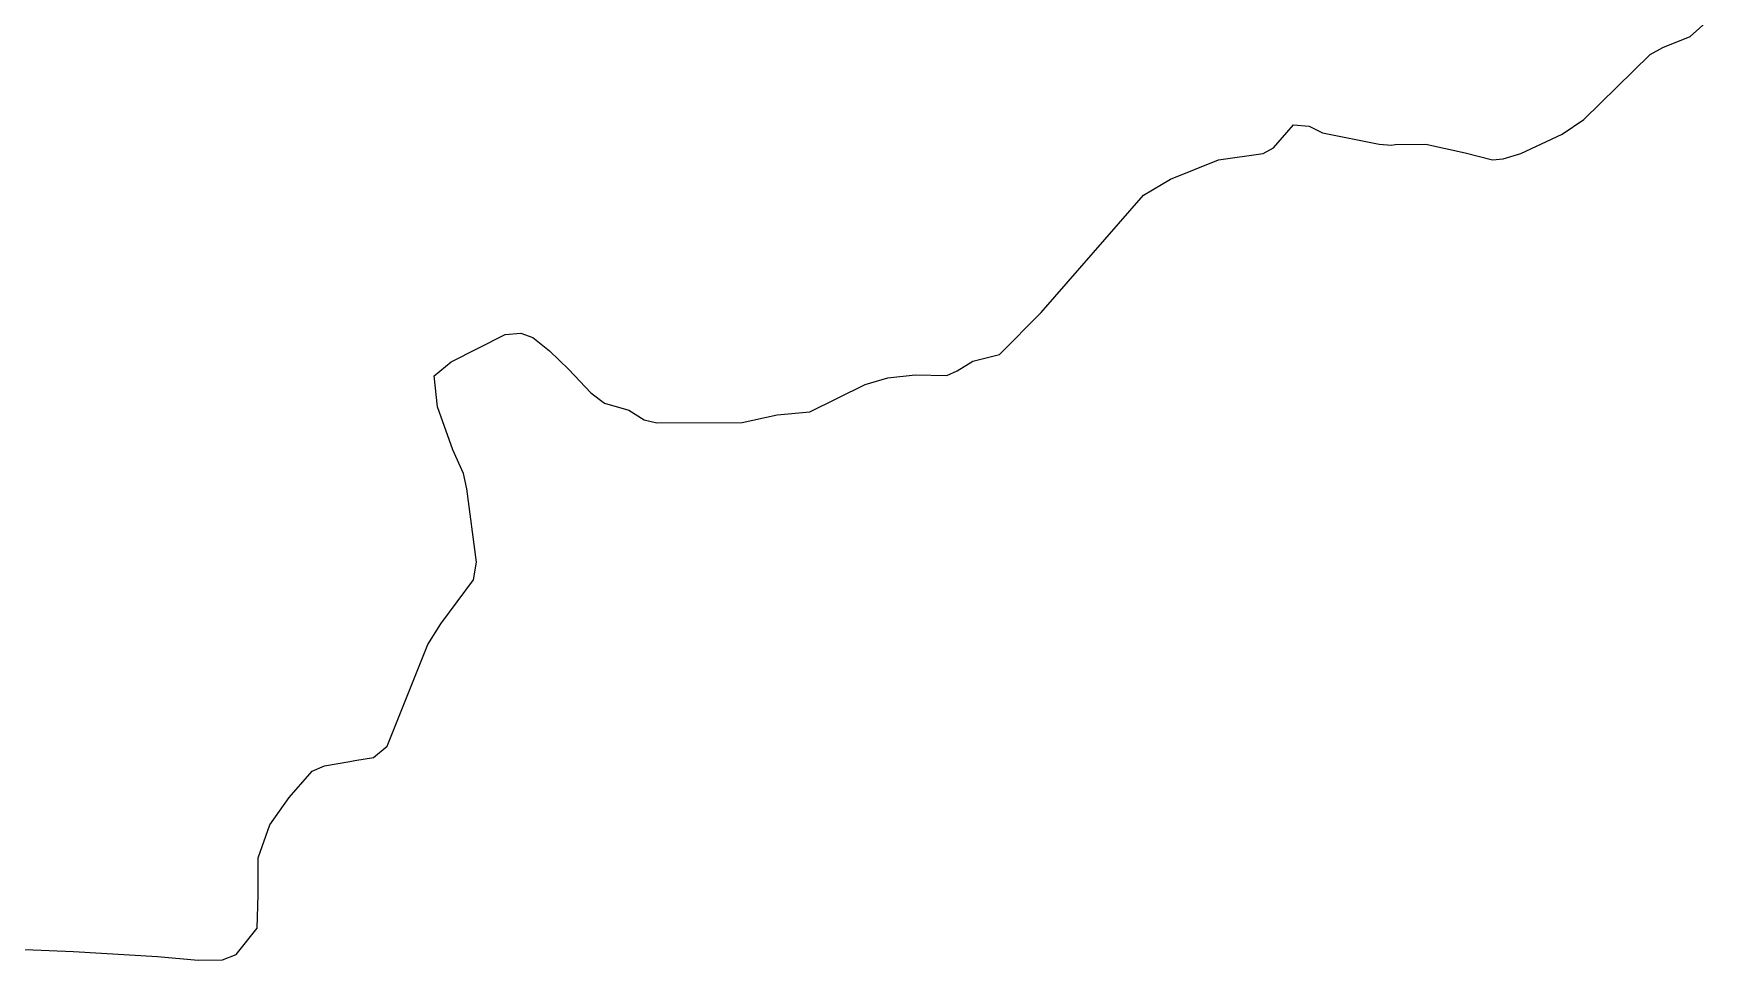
# Model space of a CAD drawing. Extents: x 1189447 to 1205702, y 6141591 to 6152844.
# Drawn here: x 1200944 to 1202998, y 6147626 to 6148757 of the extents above; entities that cross this region are included whole.
import ezdxf

# ---------------------------------------------------------------- set-up
doc = ezdxf.new("R2010")
doc.units = 0
doc.linetypes.add('CONTINU', pattern=[0])
doc.layers.add('1SECTION', color=7, linetype='CONTINU')

msp = doc.modelspace()

# ---------------------------------------------------------------- linework, layer by layer
at = {"layer": '1SECTION'}
msp.add_lwpolyline([(1200932.9, 6147639.68), (1200992.05, 6147637.14), (1201094.64, 6147631), (1201144.03, 6147626.48), (1201173.85, 6147627.15), (1201190.38, 6147633.74), (1201215.96, 6147665.8), (1201217.49, 6147706.45), (1201217.13, 6147751.35), (1201231.62, 6147791.78), (1201255.17, 6147825.3), (1201283.09, 6147857.44), (1201298.04, 6147863.86), (1201329.04, 6147869.17), (1201335.32, 6147870.48), (1201357.82, 6147873.79), (1201374.78, 6147887.81), (1201424.35, 6148011.92), (1201440.21, 6148036.87), (1201480.06, 6148090.55), (1201483.59, 6148112.4), (1201471.58, 6148201.83), (1201467.69, 6148220.46), (1201454.86, 6148249.44), (1201435.83, 6148301.72), (1201431.94, 6148339.6), (1201452.82, 6148356.88), (1201518.53, 6148390.1), (1201537.48, 6148391.78), (1201552.19, 6148386.31), (1201572.4, 6148370.03), (1201596, 6148347.35), (1201622.82, 6148318.81), (1201639.56, 6148306.44), (1201669.07, 6148297.72), (1201687.84, 6148285.88), (1201703.44, 6148282.45), (1201807.52, 6148282.68), (1201849.95, 6148292.01), (1201889.8, 6148295.58), (1201957.42, 6148329.08), (1201984.92, 6148336.98), (1202018.52, 6148340.69), (1202056.97, 6148339.98), (1202069.59, 6148345.58), (1202088.65, 6148357.46), (1202121.15, 6148365.65), (1202172.2, 6148416.99), (1202296.66, 6148560.02), (1202329.73, 6148579.66), (1202388.32, 6148603.32), (1202442.6, 6148611.06), (1202455.15, 6148617.76), (1202479.51, 6148645.87), (1202498.94, 6148644.32), (1202514.94, 6148636.18), (1202584.02, 6148622.1), (1202599, 6148621.02), (1202603.62, 6148621.71), (1202641.26, 6148622.25), (1202689.2, 6148611.56), (1202722.2, 6148603.3), (1202735.53, 6148604.15), (1202757.09, 6148610.77), (1202807.42, 6148634.27), (1202833.55, 6148652.35), (1202914.54, 6148731.55), (1202929.84, 6148740.34), (1202963.51, 6148753.78), (1202997.68, 6148783.97)], dxfattribs=at)

doc.saveas('drawing.dxf')
